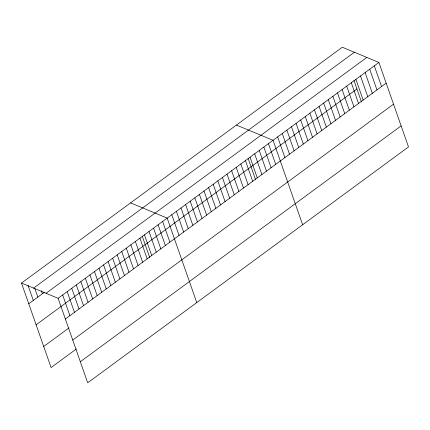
<?xml version="1.0" encoding="UTF-8"?>
<svg xmlns="http://www.w3.org/2000/svg" width="430" height="430" viewBox="0 0 430 430"><rect width="100%" height="100%" fill="white"/><g stroke="black" fill="none" stroke-linecap="round" stroke-linejoin="round"><path stroke-width="0.64" d="M21.5 283.08L342.301 47.219L378.916 62.447L408.5 146.92L87.698 382.781L58.12 298.307L21.5 283.08L51.084 367.553L76.33 348.988M33.583 288.105L354.385 52.245M28.745 303.773L44.403 292.266M46.032 293.281L366.833 57.421M58.12 298.307L378.916 62.447M36.12 324.822L356.921 88.962M65.365 319.006L386.167 83.146M43.709 346.505L68.961 327.945M72.734 340.049L393.536 104.189M80.329 361.738L401.131 125.877M236.435 125.055L273.055 140.282L302.634 224.756M130.575 202.885L167.189 218.118L196.773 302.591M374.315 65.833L381.56 86.527M369.714 69.214L376.959 89.913M365.108 72.6L372.358 93.299M360.507 75.986L367.752 96.68M355.906 79.367L363.151 100.066M353.971 80.544L361.474 101.974M351.299 82.754L358.55 103.447M346.698 86.134L353.944 106.833M342.097 89.521L349.343 110.22M337.491 92.907L344.742 113.601M332.89 96.288L340.135 116.987M328.289 99.674L335.534 120.368M323.683 103.055L330.933 123.754M319.082 106.441L326.327 127.14M314.481 109.827L321.726 130.521M309.874 113.208L317.125 133.907M305.273 116.594L312.519 137.288M300.672 119.975L307.918 140.674M296.066 123.362L303.317 144.061M291.465 126.748L298.71 147.442M286.864 130.129L294.109 150.828M282.257 133.515L289.508 154.209M277.656 136.896L284.902 157.595M268.449 143.668L275.7 164.362M263.848 147.049L271.094 167.748M259.247 150.435L266.493 171.129M254.641 153.816L261.892 174.516M250.04 157.203L257.285 177.902M248.105 158.38L255.613 179.804M245.439 160.589L252.684 181.283M240.832 163.97L248.083 184.669M236.231 167.356L243.477 188.05M231.63 170.737L238.876 191.436M227.024 174.123L234.275 194.817M222.423 177.509L229.668 198.203M217.822 180.89L225.067 201.589M213.215 184.276L220.466 204.97M208.614 187.657L215.86 208.356M204.013 191.044L211.259 211.737M199.407 194.424L206.658 215.124M194.806 197.811L202.052 218.51M190.205 201.197L197.451 221.891M185.599 204.578L192.85 225.277M180.998 207.964L188.243 228.658M176.397 211.345L183.642 232.044M171.79 214.731L179.041 235.43M162.642 221.455L169.893 242.154M158.1 224.799L165.346 245.498M153.553 228.142L160.804 248.836M149.011 231.48L156.257 252.179M144.464 234.823L151.715 255.517M142.244 236.21L149.748 257.64M139.922 238.166L147.167 258.86M135.375 241.504L142.626 262.203M130.833 244.847L138.078 265.541M126.286 248.185L133.536 268.884M121.744 251.528L128.989 272.228M117.196 254.872L124.447 275.565M112.655 258.21L119.9 278.909M108.107 261.553L115.358 282.252M103.566 264.896L110.811 285.59M99.018 268.234L106.269 288.933M94.476 271.577L101.722 292.276M89.929 274.921L97.18 295.614M85.387 278.258L92.633 298.958M80.84 281.602L88.091 302.301M76.298 284.945L83.544 305.639M71.751 288.283L79.002 308.982M67.209 291.626L74.454 312.32M62.662 294.969L69.907 315.663M41.285 290.615L42.382 293.754M34.76 288.315L37.835 297.092M28.02 285.38L33.293 300.436"/></g></svg>
